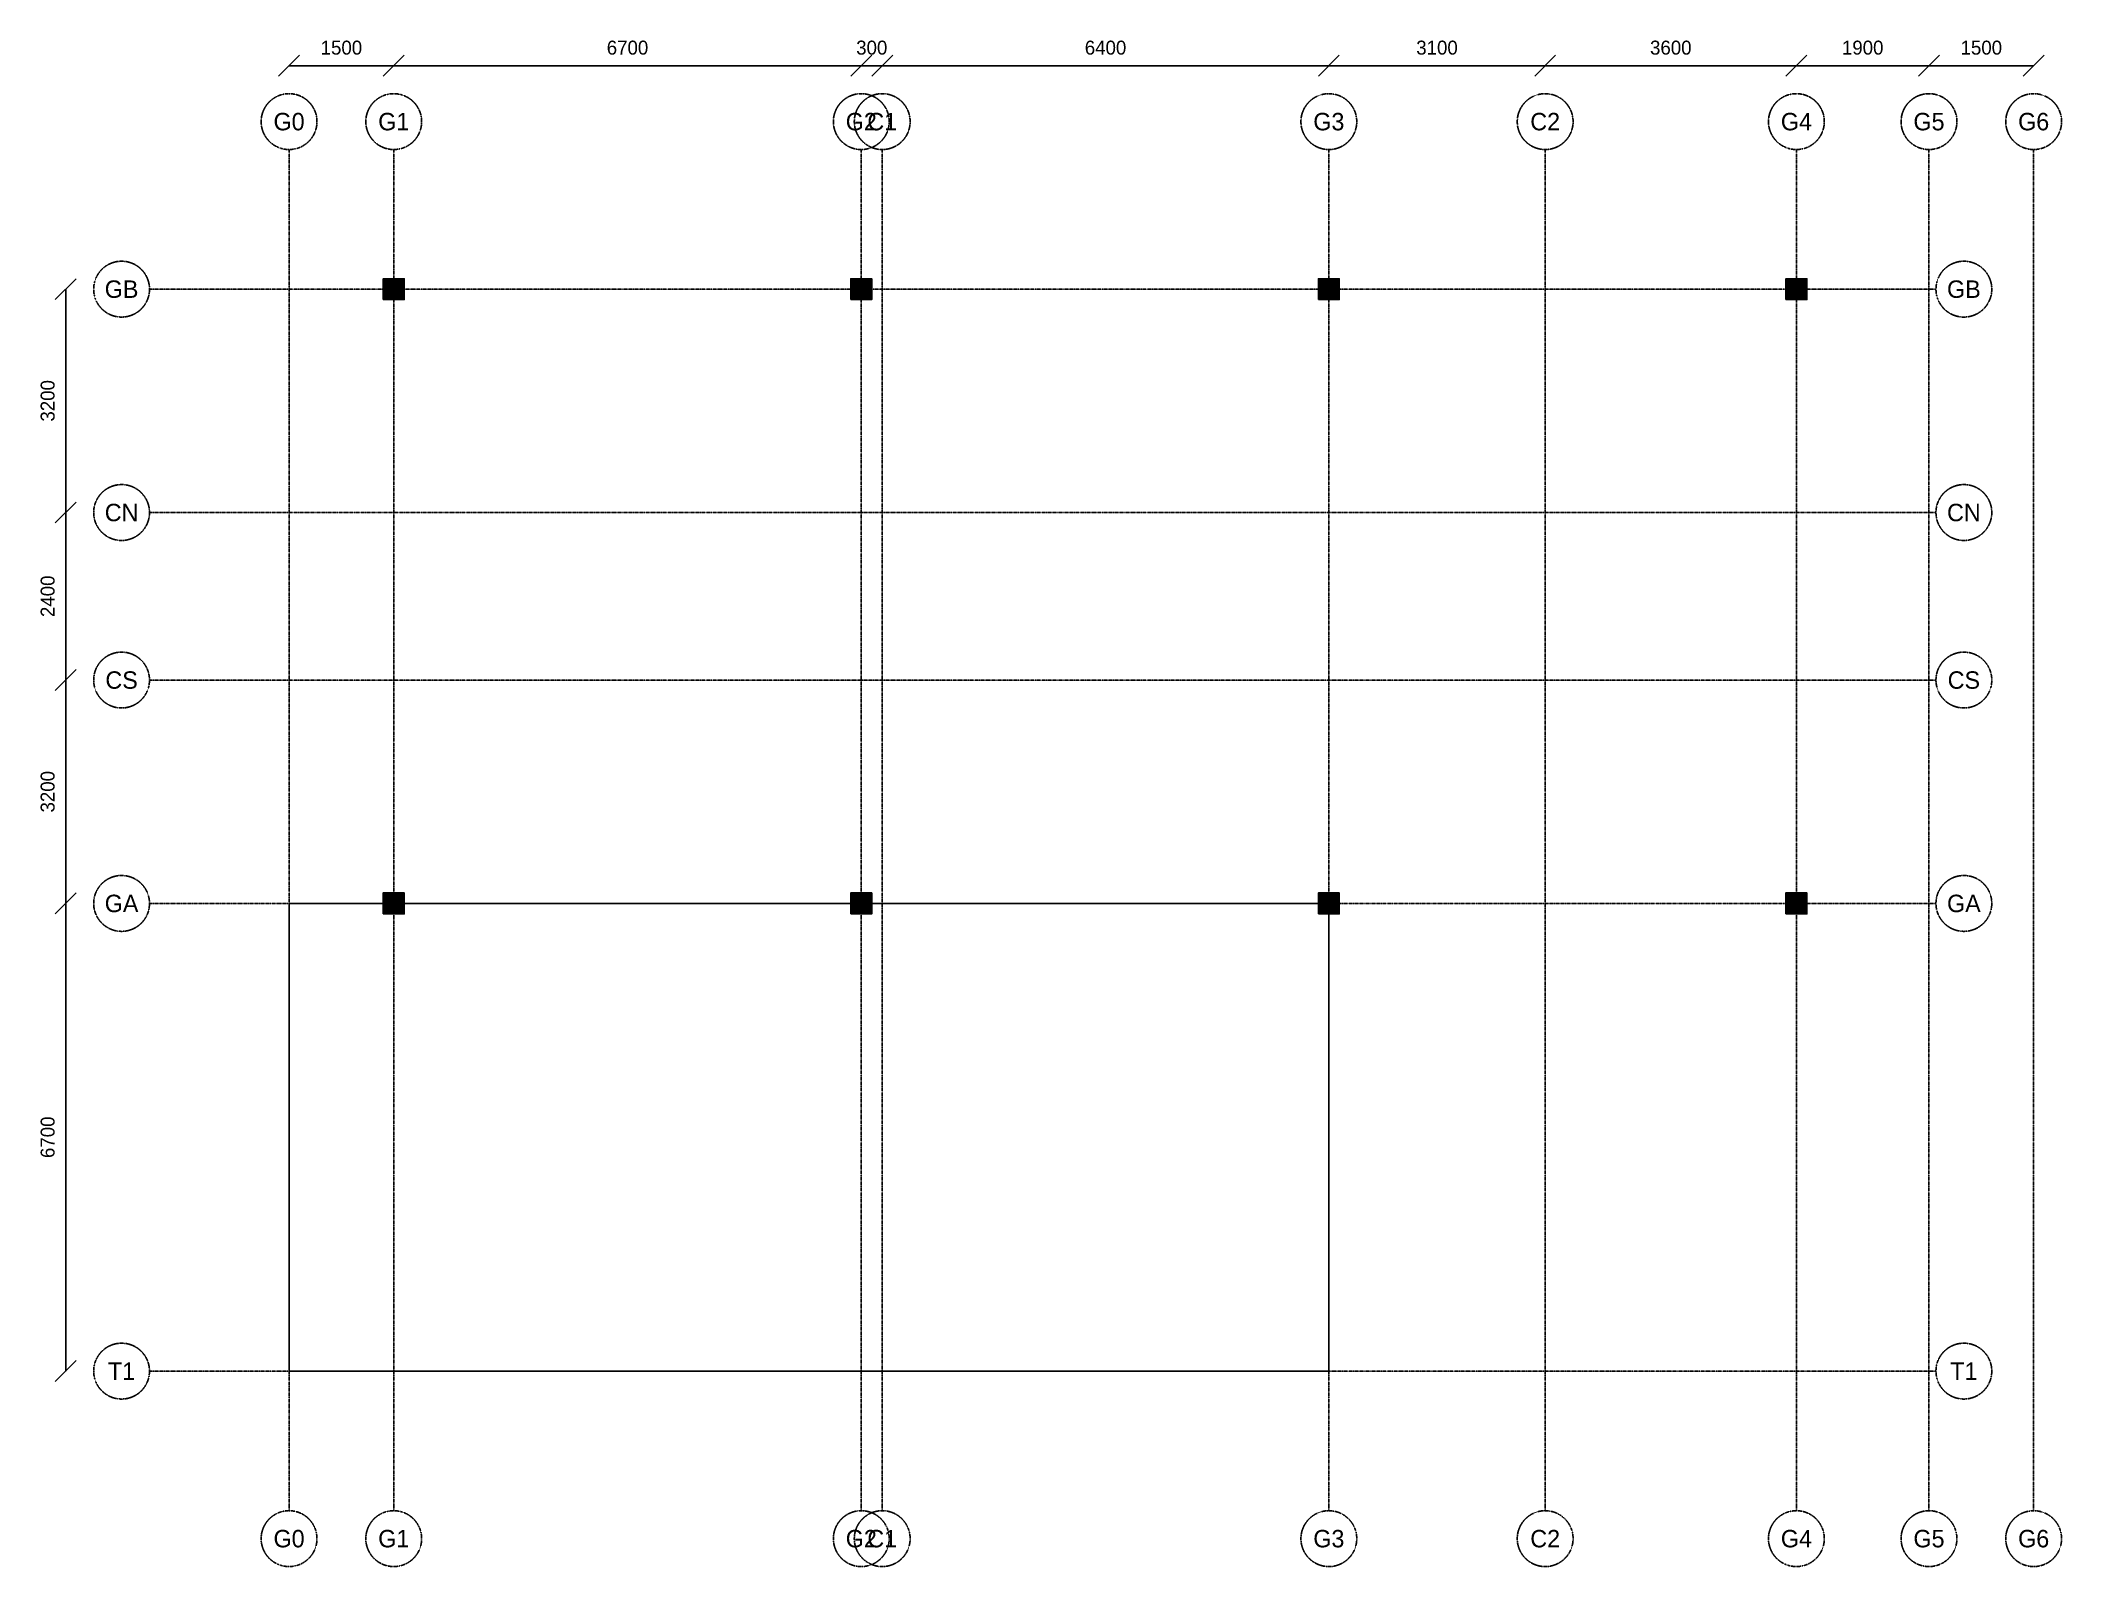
# Model space of a CAD drawing. Header units: millimetres. Extents: x -5063 to 23900, y -9500 to 12363.
import ezdxf
from ezdxf.enums import TextEntityAlignment as Align

# ---------------------------------------------------------------- set-up
doc = ezdxf.new("R2010")
doc.units = ezdxf.units.MM
doc.linetypes.add('CENTER', pattern=[5.08, 3.175, -0.635, 0.635, -0.635])
for name, color, linetype in [('A-DIMS', 5, 'Continuous'), ('A-FLOR', 8, 'Continuous'), ('A-GRID', 1, 'CENTER'), ('S-COLS', 3, 'Continuous')]:
    doc.layers.add(name, color=color, linetype=linetype)
doc.styles.add('TH_SARABUN', font='THSarabunNew.ttf')
doc.styles.add('THAI', font='Cordia New')

msp = doc.modelspace()

# ---------------------------------------------------------------- hatches: boundary and pattern name
at = {"layer": 'S-COLS'}
h = msp.add_hatch(dxfattribs=at)
h.set_pattern_fill('SOLID')
h.paths.add_polyline_path([(-150, 8650), (150, 8650), (150, 8950), (-150, 8950), (-150, 8650)])
h = msp.add_hatch(dxfattribs=at)
h.set_pattern_fill('SOLID')
h.paths.add_polyline_path([(6550, 8650), (6850, 8650), (6850, 8950), (6550, 8950), (6550, 8650)])
h = msp.add_hatch(dxfattribs=at)
h.set_pattern_fill('SOLID')
h.paths.add_polyline_path([(13250, 8650), (13550, 8650), (13550, 8950), (13250, 8950), (13250, 8650)])
h = msp.add_hatch(dxfattribs=at)
h.set_pattern_fill('SOLID')
h.paths.add_polyline_path([(19950, 8650), (20250, 8650), (20250, 8950), (19950, 8950), (19950, 8650)])
h = msp.add_hatch(dxfattribs=at)
h.set_pattern_fill('SOLID')
h.paths.add_polyline_path([(-150, -150), (150, -150), (150, 150), (-150, 150), (-150, -150)])
h = msp.add_hatch(dxfattribs=at)
h.set_pattern_fill('SOLID')
h.paths.add_polyline_path([(6550, -150), (6850, -150), (6850, 150), (6550, 150), (6550, -150)])
h = msp.add_hatch(dxfattribs=at)
h.set_pattern_fill('SOLID')
h.paths.add_polyline_path([(13250, -150), (13550, -150), (13550, 150), (13250, 150), (13250, -150)])
h = msp.add_hatch(dxfattribs=at)
h.set_pattern_fill('SOLID')
h.paths.add_polyline_path([(19950, -150), (20250, -150), (20250, 150), (19950, 150), (19950, -150)])

# ---------------------------------------------------------------- linework, layer by layer
at = {"layer": 'A-DIMS'}
for p, q in [((-1650, 11850), (-1350, 12150)), ((-1500, 12000), (23500, 12000)), ((-150, 11850), (150, 12150)), ((-150, 11850), (150, 12150)), ((6550, 11850), (6850, 12150)), ((6550, 11850), (6850, 12150)), ((6850, 11850), (7150, 12150)), ((6850, 11850), (7150, 12150)), ((13250, 11850), (13550, 12150)), ((13250, 11850), (13550, 12150)), ((16350, 11850), (16650, 12150)), ((16350, 11850), (16650, 12150)), ((19950, 11850), (20250, 12150)), ((19950, 11850), (20250, 12150)), ((21850, 11850), (22150, 12150)), ((21850, 11850), (22150, 12150)), ((23350, 11850), (23650, 12150)), ((-4850, 8650), (-4550, 8950)), ((-4700, -6700), (-4700, 8800)), ((-4850, 5450), (-4550, 5750)), ((-4850, 5450), (-4550, 5750)), ((-4850, 3050), (-4550, 3350)), ((-4850, 3050), (-4550, 3350)), ((-4850, -150), (-4550, 150)), ((-4850, -150), (-4550, 150)), ((-4850, -6850), (-4550, -6550))]:
    msp.add_line(p, q, dxfattribs=at)
at = {"layer": 'A-FLOR'}
msp.add_lwpolyline([(-1500, -6700), (13400, -6700), (13400, 0), (-1500, 0), (-1500, -6700)], close=True, dxfattribs=at)
at = {"layer": 'A-GRID', "linetype": 'CENTER'}
for p, q in [((-1500, -8700), (-1500, 10800)), ((0, -8700), (0, 10800)), ((6700, -8700), (6700, 10800)), ((7000, -8700), (7000, 10800)), ((13400, -8700), (13400, 10800)), ((16500, -8700), (16500, 10800)), ((20100, -8700), (20100, 10800)), ((22000, -8700), (22000, 10800)), ((23500, -8700), (23500, 10800)), ((-3500, 8800), (22100, 8800)), ((-3500, 5600), (22100, 5600)), ((-3500, 3200), (22100, 3200)), ((-3500, 0), (22100, 0)), ((-3500, -6700), (22100, -6700))]:
    msp.add_line(p, q, dxfattribs=at)
at = {"layer": 'A-GRID'}
for centre in [(-1500, 11200), (0, 11200), (6700, 11200), (7000, 11200), (13400, 11200), (16500, 11200), (20100, 11200), (22000, 11200), (23500, 11200), (-3900, 8800), (22500, 8800), (-3900, 5600), (22500, 5600), (-3900, 3200), (22500, 3200), (-3900, 0), (22500, 0), (-3900, -6700), (22500, -6700), (-1500, -9100), (0, -9100), (6700, -9100), (7000, -9100), (13400, -9100), (16500, -9100), (20100, -9100), (22000, -9100), (23500, -9100)]:
    msp.add_circle(centre, 400, dxfattribs=at)
at = {"layer": 'S-COLS'}
for points in [[(-150, 8650), (150, 8650), (150, 8950), (-150, 8950), (-150, 8650)], [(6550, 8650), (6850, 8650), (6850, 8950), (6550, 8950), (6550, 8650)], [(13250, 8650), (13550, 8650), (13550, 8950), (13250, 8950), (13250, 8650)], [(19950, 8650), (20250, 8650), (20250, 8950), (19950, 8950), (19950, 8650)], [(-150, -150), (150, -150), (150, 150), (-150, 150), (-150, -150)], [(6550, -150), (6850, -150), (6850, 150), (6550, 150), (6550, -150)], [(13250, -150), (13550, -150), (13550, 150), (13250, 150), (13250, -150)], [(19950, -150), (20250, -150), (20250, 150), (19950, 150), (19950, -150)]]:
    msp.add_lwpolyline(points, close=True, dxfattribs=at)

# ---------------------------------------------------------------- texts
at = {"layer": 'A-DIMS', "style": 'TH_SARABUN'}
for s, p in [('1500', (-750, 12100)), ('6700', (3350, 12100)), ('300', (6850, 12100)), ('6400', (10200, 12100)), ('3100', (14950, 12100)), ('3600', (18300, 12100)), ('1900', (21050, 12100)), ('1500', (22750, 12100))]:
    msp.add_text(s, height=200, dxfattribs=at).set_placement(p, align=Align.BOTTOM_CENTER)
for s, p in [('3200', (-4800, 7200)), ('2400', (-4800, 4400)), ('3200', (-4800, 1600)), ('6700', (-4800, -3350))]:
    msp.add_text(s, height=200, rotation=90, dxfattribs=at).set_placement(p, align=Align.BOTTOM_CENTER)
at = {"layer": 'A-GRID', "style": 'THAI'}
for s, p in [('G0', (-1500, 11200)), ('G1', (0, 11200)), ('G2', (6700, 11200)), ('C1', (7000, 11200)), ('G3', (13400, 11200)), ('C2', (16500, 11200)), ('G4', (20100, 11200)), ('G5', (22000, 11200)), ('G6', (23500, 11200)), ('GB', (-3900, 8800)), ('GB', (22500, 8800)), ('CN', (-3900, 5600)), ('CN', (22500, 5600)), ('CS', (-3900, 3200)), ('CS', (22500, 3200)), ('GA', (-3900, 0)), ('GA', (22500, 0)), ('T1', (-3900, -6700)), ('T1', (22500, -6700)), ('G0', (-1500, -9100)), ('G1', (0, -9100)), ('G2', (6700, -9100)), ('C1', (7000, -9100)), ('G3', (13400, -9100)), ('C2', (16500, -9100)), ('G4', (20100, -9100)), ('G5', (22000, -9100)), ('G6', (23500, -9100))]:
    msp.add_text(s, height=250, dxfattribs=at).set_placement(p, align=Align.MIDDLE_CENTER)

doc.saveas('drawing.dxf')
